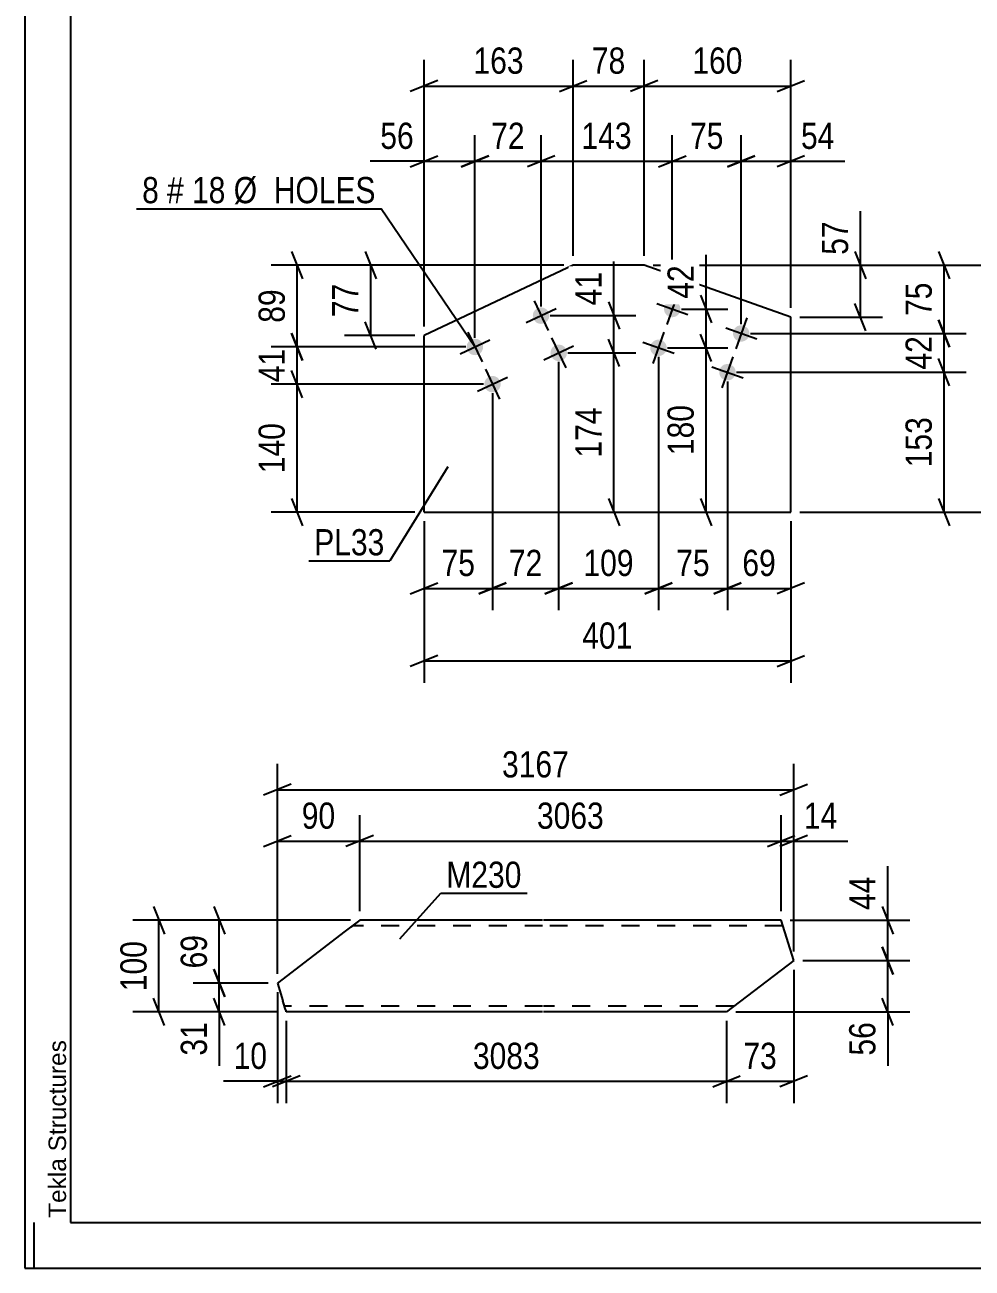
# Model space of a CAD drawing. Header units: millimetres. Extents: x 0 to 841, y 0 to 594.
# Drawn here: x 0 to 103.5, y 0 to 135.9 of the extents above; entities that cross this region are included whole.
import ezdxf

# ---------------------------------------------------------------- set-up
doc = ezdxf.new("R2010")
doc.units = ezdxf.units.MM
doc.linetypes.add('DXK_LINE_DOT2', pattern=[3.9198, 1.9599, -1.9599])
doc.styles.add('Arial', font='ARIAL.TTF', dxfattribs={"height": 0.2})
doc.styles.add('Arial Narrow', font='ARIALN.TTF', dxfattribs={"height": 0.2})

# ---------------------------------------------------------------- blocks, each defined once
blk = doc.blocks.new('Unknown-247305199-1135')
at = {"color": 5, "linetype": 'Continuous'}
for p, q in [((0, 594), (0, 0)), ((5, 589), (5, 5)), ((1, 0), (1, 5)), ((5, 5), (836, 5)), ((0, 0), (841, 0))]:
    blk.add_line(p, q, dxfattribs=at)
at = {"color": 174, "linetype": 'Continuous', "style": 'Arial'}
blk.add_text('Tekla Structures', height=1.9102, rotation=90, dxfattribs=at).set_placement((4.5, 5.5))
blk = doc.blocks.new('Part-247305199-58958 - 58957')
at = {"color": 2, "linetype": 'Continuous'}
for p, q in [((35.02, 36.83), (27.6, 31.17)), ((36.6, 38.03), (35.02, 36.83)), ((56.6, 38.03), (36.6, 38.03)), ((82.67, 38.03), (56.7, 38.03)), ((84.04, 33.62), (82.67, 38.03)), ((84.04, 33.62), (76.7, 28.03)), ((27.6, 31.17), (28.21, 29.23)), ((28.47, 28.38), (28.21, 29.23)), ((28.55, 28.12), (28.47, 28.38)), ((28.58, 28.03), (28.55, 28.12)), ((56.6, 28.03), (28.58, 28.03)), ((76.7, 28.03), (56.7, 28.03))]:
    blk.add_line(p, q, dxfattribs=at)
at = {"color": 7, "linetype": 'DXK_LINE_DOT2'}
for p, q in [((36.6, 38.03), (35.62, 37.28)), ((56.6, 37.43), (35.81, 37.43)), ((82.85, 37.43), (56.7, 37.43)), ((28.35, 28.77), (28.21, 29.23)), ((28.47, 28.38), (28.38, 28.67)), ((56.6, 28.63), (28.4, 28.63)), ((77.48, 28.63), (56.7, 28.63))]:
    blk.add_line(p, q, dxfattribs=at)
blk = doc.blocks.new('Part-247305199-56099 - 56098')
at = {"color": 2, "linetype": 'Continuous'}
for p, q in [((59.93, 109.66), (43.63, 101.96)), ((67.69, 109.66), (59.93, 109.66)), ((83.72, 103.98), (67.69, 109.66)), ((83.72, 82.65), (83.72, 103.98)), ((43.63, 82.65), (43.63, 101.96)), ((43.63, 82.65), (83.72, 82.65))]:
    blk.add_line(p, q, dxfattribs=at)
blk = doc.blocks.new('Bolt-247305199-56100 - 56098')
at = {"linetype": 'Continuous'}
for points in [[(71.61, 104.56, -1), (69.92, 105.16, -1)], [(79.15, 101.89, -1), (77.46, 102.49, -1)], [(70.11, 100.32, -1), (68.41, 100.92, -1)], [(77.65, 97.65, -1), (75.95, 98.25, -1)]]:
    blk.add_hatch(color=1, dxfattribs=at).paths.add_polyline_path(points)
at = {"color": 1, "linetype": 'Continuous'}
for p, q in [((71.37, 106.56), (70.16, 103.17)), ((69.07, 105.46), (72.46, 104.26)), ((78.91, 103.88), (77.7, 100.49)), ((69.86, 102.32), (68.66, 98.92)), ((76.61, 102.79), (80, 101.59)), ((67.56, 101.22), (70.96, 100.02)), ((77.4, 99.64), (76.2, 96.25)), ((75.1, 98.55), (78.5, 97.34))]:
    blk.add_line(p, q, dxfattribs=at)
blk = doc.blocks.new('Bolt-247305199-56101 - 56098')
at = {"linetype": 'Continuous'}
for points in [[(57.24, 104.52, -1), (55.61, 103.75, -1)], [(50.01, 101.1, -1), (48.38, 100.33, -1)], [(59.17, 100.45, -1), (57.54, 99.68, -1)], [(51.93, 97.03, -1), (50.31, 96.26, -1)]]:
    blk.add_hatch(color=1, dxfattribs=at).paths.add_polyline_path(points)
at = {"color": 1, "linetype": 'Continuous'}
for p, q in [((54.8, 103.37), (58.06, 104.91)), ((55.66, 105.76), (57.2, 102.51)), ((48.43, 102.34), (49.97, 99.09)), ((47.57, 99.95), (50.82, 101.49)), ((56.72, 99.3), (59.98, 100.84)), ((57.58, 101.7), (59.12, 98.44)), ((50.35, 98.28), (51.89, 95.02)), ((49.49, 95.88), (52.75, 97.42))]:
    blk.add_line(p, q, dxfattribs=at)
blk = doc.blocks.new('StraightDimension-247305199-58993 - 58957')
at = {"color": 7, "linetype": 'Continuous'}
for p, q in [((27.6, 32.17), (27.6, 49.54)), ((36.6, 39.03), (36.6, 49.54)), ((26.1, 46.09), (29.1, 47.29)), ((27.6, 46.69), (36.6, 46.69)), ((38.1, 47.29), (35.1, 46.09))]:
    blk.add_line(p, q, dxfattribs=at)
at = {"color": 0}
blk.add_wipeout([(34.53, 47.44), (34.53, 51.64), (29.67, 51.64), (29.67, 47.44)], dxfattribs=at)
at = {"color": 3, "style": 'Arial Narrow'}
blk.add_text('90', height=2.863, dxfattribs=at).set_placement((30.27, 48.04))
blk = doc.blocks.new('StraightDimension-247305199-59060 - 58957')
at = {"color": 7, "linetype": 'Continuous'}
for p, q in [((28.58, 27.03), (28.58, 18.03)), ((76.7, 27.03), (76.7, 18.03)), ((30.08, 21.03), (27.08, 19.83)), ((28.58, 20.43), (76.7, 20.43)), ((75.2, 19.83), (78.2, 21.03))]:
    blk.add_line(p, q, dxfattribs=at)
at = {"color": 0}
blk.add_wipeout([(56.9, 21.18), (56.9, 25.38), (48.38, 25.38), (48.38, 21.18)], dxfattribs=at)
at = {"color": 3, "style": 'Arial Narrow'}
blk.add_text('3083', height=2.863, dxfattribs=at).set_placement((48.98, 21.78))
blk = doc.blocks.new('StraightDimension-247305199-58980 - 58957')
at = {"color": 7, "linetype": 'Continuous'}
for p, q in [((27.6, 32.17), (27.6, 55.15)), ((84.04, 34.62), (84.04, 55.15)), ((29.1, 52.9), (26.1, 51.7)), ((27.6, 52.3), (84.04, 52.3)), ((82.54, 51.7), (85.54, 52.9))]:
    blk.add_line(p, q, dxfattribs=at)
at = {"color": 0}
blk.add_wipeout([(60.08, 53.05), (60.08, 57.25), (51.56, 57.25), (51.56, 53.05)], dxfattribs=at)
at = {"color": 3, "style": 'Arial Narrow'}
blk.add_text('3167', height=2.863, dxfattribs=at).set_placement((52.16, 53.65))
blk = doc.blocks.new('StraightDimension-247305199-59119 - 58957')
at = {"color": 7, "linetype": 'Continuous'}
for p, q in [((20.65, 32.67), (21.85, 29.67)), ((26.6, 31.17), (18.4, 31.17)), ((21.25, 28.03), (21.25, 31.17)), ((21.85, 26.53), (20.65, 29.53)), ((27.58, 28.03), (18.4, 28.03)), ((21.25, 28.03), (21.25, 22.12)), ((21.25, 28.03), (21.25, 22.12))]:
    blk.add_line(p, q, dxfattribs=at)
at = {"color": 0}
blk.add_wipeout([(20.5, 27.5), (16.3, 27.5), (16.3, 22.64), (20.5, 22.64)], dxfattribs=at)
at = {"color": 3, "style": 'Arial Narrow'}
blk.add_text('31', height=2.863, rotation=90.0002, dxfattribs=at).set_placement((19.9, 23.24))
blk = doc.blocks.new('StraightDimension-247305199-58991 - 58957')
at = {"color": 7, "linetype": 'Continuous'}
for p, q in [((82.67, 39.03), (82.67, 49.54)), ((84.04, 34.62), (84.04, 49.54)), ((81.17, 46.09), (84.17, 47.29)), ((85.54, 47.29), (82.54, 46.09)), ((82.67, 46.69), (84.04, 46.69)), ((84.04, 46.69), (89.95, 46.69)), ((84.04, 46.69), (89.95, 46.69))]:
    blk.add_line(p, q, dxfattribs=at)
at = {"color": 0}
blk.add_wipeout([(89.42, 47.44), (89.42, 51.64), (84.56, 51.64), (84.56, 47.44)], dxfattribs=at)
at = {"color": 3, "style": 'Arial Narrow'}
blk.add_text('14', height=2.863, dxfattribs=at).set_placement((85.16, 48.04))
blk = doc.blocks.new('StraightDimension-247305199-59199 - 58957')
at = {"color": 7, "linetype": 'Continuous'}
for p, q in [((94.32, 38.03), (94.32, 43.93)), ((94.32, 38.03), (94.32, 43.93)), ((93.72, 39.53), (94.92, 36.53)), ((83.67, 38.03), (96.72, 38.03)), ((94.32, 33.62), (94.32, 38.03)), ((94.92, 32.12), (93.72, 35.12)), ((85.04, 33.62), (96.72, 33.62))]:
    blk.add_line(p, q, dxfattribs=at)
at = {"color": 0}
blk.add_wipeout([(93.57, 43.41), (89.37, 43.41), (89.37, 38.55), (93.57, 38.55)], dxfattribs=at)
at = {"color": 3, "style": 'Arial Narrow'}
blk.add_text('44', height=2.863, rotation=90.0002, dxfattribs=at).set_placement((92.97, 39.15))
blk = doc.blocks.new('StraightDimension-247305199-58992 - 58957')
at = {"color": 7, "linetype": 'Continuous'}
for p, q in [((36.6, 39.03), (36.6, 49.54)), ((82.67, 39.03), (82.67, 49.54)), ((38.1, 47.29), (35.1, 46.09)), ((36.6, 46.69), (82.67, 46.69)), ((81.17, 46.09), (84.17, 47.29))]:
    blk.add_line(p, q, dxfattribs=at)
at = {"color": 0}
blk.add_wipeout([(63.89, 47.44), (63.89, 51.64), (55.38, 51.64), (55.38, 47.44)], dxfattribs=at)
at = {"color": 3, "style": 'Arial Narrow'}
blk.add_text('3063', height=2.863, dxfattribs=at).set_placement((55.98, 48.04))
blk = doc.blocks.new('StraightDimension-247305199-59059 - 58957')
at = {"color": 7, "linetype": 'Continuous'}
for p, q in [((84.04, 32.62), (84.04, 18.03)), ((76.7, 27.03), (76.7, 18.03)), ((75.2, 19.83), (78.2, 21.03)), ((76.7, 20.43), (84.04, 20.43)), ((85.54, 21.03), (82.54, 19.83))]:
    blk.add_line(p, q, dxfattribs=at)
at = {"color": 0}
blk.add_wipeout([(82.8, 21.18), (82.8, 25.38), (77.94, 25.38), (77.94, 21.18)], dxfattribs=at)
at = {"color": 3, "style": 'Arial Narrow'}
blk.add_text('73', height=2.863, dxfattribs=at).set_placement((78.54, 21.78))
blk = doc.blocks.new('StraightDimension-247305199-59061 - 58957')
at = {"color": 7, "linetype": 'Continuous'}
for p, q in [((27.6, 30.17), (27.6, 18.03)), ((28.58, 27.03), (28.58, 18.03)), ((27.6, 20.43), (21.7, 20.43)), ((27.6, 20.43), (21.7, 20.43)), ((26.1, 19.83), (29.1, 21.03)), ((30.08, 21.03), (27.08, 19.83)), ((27.6, 20.43), (28.58, 20.43))]:
    blk.add_line(p, q, dxfattribs=at)
at = {"color": 0}
blk.add_wipeout([(27.08, 21.18), (27.08, 25.38), (22.22, 25.38), (22.22, 21.18)], dxfattribs=at)
at = {"color": 3, "style": 'Arial Narrow'}
blk.add_text('10', height=2.863, dxfattribs=at).set_placement((22.82, 21.78))
blk = doc.blocks.new('StraightDimension-247305199-59118 - 58957')
at = {"color": 7, "linetype": 'Continuous'}
for p, q in [((20.65, 39.53), (21.85, 36.53)), ((35.6, 38.03), (18.4, 38.03)), ((21.25, 31.17), (21.25, 38.03)), ((21.85, 29.67), (20.65, 32.67)), ((26.6, 31.17), (18.4, 31.17))]:
    blk.add_line(p, q, dxfattribs=at)
at = {"color": 0}
blk.add_wipeout([(20.5, 37.03), (16.3, 37.03), (16.3, 32.17), (20.5, 32.17)], dxfattribs=at)
at = {"color": 3, "style": 'Arial Narrow'}
blk.add_text('69', height=2.863, rotation=90.0002, dxfattribs=at).set_placement((19.9, 32.77))
blk = doc.blocks.new('StraightDimension-247305199-59167 - 58957')
at = {"color": 7, "linetype": 'Continuous'}
for p, q in [((14.05, 39.53), (15.25, 36.53)), ((35.6, 38.03), (11.8, 38.03)), ((14.65, 28.03), (14.65, 38.03)), ((15.25, 26.53), (14.05, 29.53)), ((27.58, 28.03), (11.8, 28.03))]:
    blk.add_line(p, q, dxfattribs=at)
at = {"color": 0}
blk.add_wipeout([(13.9, 36.37), (9.7, 36.37), (9.7, 29.68), (13.9, 29.68)], dxfattribs=at)
at = {"color": 3, "style": 'Arial Narrow'}
blk.add_text('100', height=2.863, rotation=90.0002, dxfattribs=at).set_placement((13.3, 30.28))
blk = doc.blocks.new('StraightDimension-247305199-59200 - 58957')
at = {"color": 7, "linetype": 'Continuous'}
for p, q in [((93.72, 35.12), (94.92, 32.12)), ((85.04, 33.62), (96.72, 33.62)), ((94.32, 28.03), (94.32, 33.62)), ((94.92, 26.53), (93.72, 29.53)), ((77.7, 28.03), (96.72, 28.03)), ((94.32, 28.03), (94.32, 22.12)), ((94.32, 28.03), (94.32, 22.12))]:
    blk.add_line(p, q, dxfattribs=at)
at = {"color": 0}
blk.add_wipeout([(93.57, 27.5), (89.37, 27.5), (89.37, 22.64), (93.57, 22.64)], dxfattribs=at)
at = {"color": 3, "style": 'Arial Narrow'}
blk.add_text('56', height=2.863, rotation=90.0002, dxfattribs=at).set_placement((92.97, 23.24))
blk = doc.blocks.new('StraightDimension-247305199-58147 - 56098')
at = {"color": 7, "linetype": 'Continuous'}
for p, q in [((58.35, 99.07), (58.35, 71.92)), ((51.12, 95.65), (51.12, 71.92)), ((49.62, 73.72), (52.62, 74.92)), ((59.85, 74.92), (56.85, 73.72)), ((51.12, 74.32), (58.35, 74.32))]:
    blk.add_line(p, q, dxfattribs=at)
at = {"color": 0}
blk.add_wipeout([(57.16, 75.07), (57.16, 79.27), (52.31, 79.27), (52.31, 75.07)], dxfattribs=at)
at = {"color": 3, "style": 'Arial Narrow'}
blk.add_text('72', height=2.863, dxfattribs=at).set_placement((52.91, 75.67))
blk = doc.blocks.new('StraightDimension-247305199-56474 - 56098')
at = {"color": 7, "linetype": 'Continuous'}
for p, q in [((67.69, 110.66), (67.69, 132.09)), ((83.72, 104.98), (83.72, 132.09)), ((69.19, 129.84), (66.19, 128.64)), ((67.69, 129.24), (83.72, 129.24)), ((82.22, 128.64), (85.22, 129.84))]:
    blk.add_line(p, q, dxfattribs=at)
at = {"color": 0}
blk.add_wipeout([(79.05, 129.99), (79.05, 134.19), (72.36, 134.19), (72.36, 129.99)], dxfattribs=at)
at = {"color": 3, "style": 'Arial Narrow'}
blk.add_text('160', height=2.863, dxfattribs=at).set_placement((72.96, 130.59))
blk = doc.blocks.new('StraightDimension-247305199-58092 - 56098')
at = {"color": 7, "linetype": 'Continuous'}
for p, q in [((99.88, 103.69), (101.08, 100.69)), ((79.31, 102.19), (102.88, 102.19)), ((100.48, 97.95), (100.48, 102.19)), ((101.08, 96.45), (99.88, 99.45)), ((77.8, 97.95), (102.88, 97.95))]:
    blk.add_line(p, q, dxfattribs=at)
at = {"color": 0}
blk.add_wipeout([(99.73, 102.49), (95.53, 102.49), (95.53, 97.64), (99.73, 97.64)], dxfattribs=at)
at = {"color": 3, "style": 'Arial Narrow'}
blk.add_text('42', height=2.863, rotation=90.0002, dxfattribs=at).set_placement((99.13, 98.24))
blk = doc.blocks.new('StraightDimension-247305199-58091 - 56098')
at = {"color": 7, "linetype": 'Continuous'}
for p, q in [((99.88, 111.16), (101.08, 108.16)), ((68.69, 109.66), (102.88, 109.66)), ((100.48, 102.19), (100.48, 109.66)), ((101.08, 100.69), (99.88, 103.69)), ((79.31, 102.19), (102.88, 102.19))]:
    blk.add_line(p, q, dxfattribs=at)
at = {"color": 0}
blk.add_wipeout([(99.73, 108.35), (95.53, 108.35), (95.53, 103.5), (99.73, 103.5)], dxfattribs=at)
at = {"color": 3, "style": 'Arial Narrow'}
blk.add_text('75', height=2.863, rotation=90.0002, dxfattribs=at).set_placement((99.13, 104.1))
blk = doc.blocks.new('StraightDimension-247305199-58146 - 56098')
at = {"color": 7, "linetype": 'Continuous'}
for p, q in [((69.26, 99.62), (69.26, 71.92)), ((58.35, 99.07), (58.35, 71.92)), ((56.85, 73.72), (59.85, 74.92)), ((70.76, 74.92), (67.76, 73.72)), ((58.35, 74.32), (69.26, 74.32))]:
    blk.add_line(p, q, dxfattribs=at)
at = {"color": 0}
blk.add_wipeout([(67.15, 75.07), (67.15, 79.27), (60.46, 79.27), (60.46, 75.07)], dxfattribs=at)
at = {"color": 3, "style": 'Arial Narrow'}
blk.add_text('109', height=2.863, dxfattribs=at).set_placement((61.06, 75.67))
blk = doc.blocks.new('StraightDimension-247305199-56475 - 56098')
at = {"color": 7, "linetype": 'Continuous'}
for p, q in [((59.93, 110.66), (59.93, 132.09)), ((67.69, 110.66), (67.69, 132.09)), ((58.43, 128.64), (61.43, 129.84)), ((59.93, 129.24), (67.69, 129.24)), ((69.19, 129.84), (66.19, 128.64))]:
    blk.add_line(p, q, dxfattribs=at)
at = {"color": 0}
blk.add_wipeout([(66.24, 129.99), (66.24, 134.19), (61.38, 134.19), (61.38, 129.99)], dxfattribs=at)
at = {"color": 3, "style": 'Arial Narrow'}
blk.add_text('78', height=2.863, dxfattribs=at).set_placement((61.98, 130.59))
blk = doc.blocks.new('StraightDimension-247305199-56476 - 56098')
at = {"color": 7, "linetype": 'Continuous'}
for p, q in [((43.63, 102.96), (43.63, 132.09)), ((59.93, 110.66), (59.93, 132.09)), ((45.13, 129.84), (42.13, 128.64)), ((43.63, 129.24), (59.93, 129.24)), ((58.43, 128.64), (61.43, 129.84))]:
    blk.add_line(p, q, dxfattribs=at)
at = {"color": 0}
blk.add_wipeout([(55.12, 129.99), (55.12, 134.19), (48.44, 134.19), (48.44, 129.99)], dxfattribs=at)
at = {"color": 3, "style": 'Arial Narrow'}
blk.add_text('163', height=2.863, dxfattribs=at).set_placement((49.04, 130.59))
blk = doc.blocks.new('StraightDimension-247305199-56482 - 56098')
at = {"color": 7, "linetype": 'Continuous'}
for p, q in [((43.63, 81.65), (43.63, 63.98)), ((83.72, 81.65), (83.72, 63.98)), ((45.13, 66.98), (42.13, 65.78)), ((82.22, 65.78), (85.22, 66.98)), ((43.63, 66.38), (83.72, 66.38))]:
    blk.add_line(p, q, dxfattribs=at)
at = {"color": 0}
blk.add_wipeout([(67.02, 67.13), (67.02, 71.33), (60.33, 71.33), (60.33, 67.13)], dxfattribs=at)
at = {"color": 3, "style": 'Arial Narrow'}
blk.add_text('401', height=2.863, dxfattribs=at).set_placement((60.93, 67.73))
blk = doc.blocks.new('StraightDimension-247305199-56486 - 56098')
at = {"color": 7, "linetype": 'Continuous'}
for p, q in [((37.2, 111.16), (38.4, 108.16)), ((58.93, 109.66), (34.95, 109.66)), ((37.8, 101.96), (37.8, 109.66)), ((38.4, 100.46), (37.2, 103.46)), ((42.63, 101.96), (34.95, 101.96))]:
    blk.add_line(p, q, dxfattribs=at)
at = {"color": 0}
blk.add_wipeout([(37.05, 108.24), (32.85, 108.24), (32.85, 103.38), (37.05, 103.38)], dxfattribs=at)
at = {"color": 3, "style": 'Arial Narrow'}
blk.add_text('77', height=2.863, rotation=90.0002, dxfattribs=at).set_placement((36.45, 103.98))
blk = doc.blocks.new('StraightDimension-247305199-56490 - 56098')
at = {"color": 7, "linetype": 'Continuous'}
for p, q in [((91.34, 109.66), (91.34, 115.57)), ((91.34, 109.66), (91.34, 115.57)), ((90.74, 111.16), (91.94, 108.16)), ((68.69, 109.66), (93.74, 109.66)), ((91.34, 103.98), (91.34, 109.66)), ((91.94, 102.48), (90.74, 105.48)), ((84.72, 103.98), (93.74, 103.98))]:
    blk.add_line(p, q, dxfattribs=at)
at = {"color": 0}
blk.add_wipeout([(90.59, 115.05), (86.39, 115.05), (86.39, 110.19), (90.59, 110.19)], dxfattribs=at)
at = {"color": 3, "style": 'Arial Narrow'}
blk.add_text('57', height=2.863, rotation=90.0002, dxfattribs=at).set_placement((89.99, 110.79))
blk = doc.blocks.new('StraightDimension-247305199-58115 - 56098')
at = {"color": 7, "linetype": 'Continuous'}
for p, q in [((29.16, 102.22), (30.36, 99.22)), ((48.2, 100.72), (26.91, 100.72)), ((29.76, 96.65), (29.76, 100.72)), ((30.36, 95.15), (29.16, 98.15)), ((50.12, 96.65), (26.91, 96.65))]:
    blk.add_line(p, q, dxfattribs=at)
at = {"color": 0}
blk.add_wipeout([(29.01, 101.11), (24.81, 101.11), (24.81, 96.26), (29.01, 96.26)], dxfattribs=at)
at = {"color": 3, "style": 'Arial Narrow'}
blk.add_text('41', height=2.863, rotation=90.0002, dxfattribs=at).set_placement((28.41, 96.86))
blk = doc.blocks.new('StraightDimension-247305199-56570 - 56098')
at = {"color": 7, "linetype": 'Continuous'}
for p, q in [((109.78, 108.16), (108.58, 111.16)), ((68.69, 109.66), (111.58, 109.66)), ((109.18, 82.65), (109.18, 109.66)), ((108.58, 84.15), (109.78, 81.15)), ((84.72, 82.65), (111.58, 82.65))]:
    blk.add_line(p, q, dxfattribs=at)
at = {"color": 0}
blk.add_wipeout([(108.43, 99.5), (104.23, 99.5), (104.23, 92.82), (108.43, 92.82)], dxfattribs=at)
at = {"color": 3, "style": 'Arial Narrow'}
blk.add_text('270', height=2.863, rotation=90.0002, dxfattribs=at).set_placement((107.83, 93.42))
blk = doc.blocks.new('StraightDimension-247305199-58039 - 56098')
at = {"color": 7, "linetype": 'Continuous'}
for p, q in [((78.31, 103.19), (78.31, 123.87)), ((83.72, 104.98), (83.72, 123.87)), ((76.81, 120.42), (79.81, 121.62)), ((78.31, 121.02), (83.72, 121.02)), ((85.22, 121.62), (82.22, 120.42)), ((83.72, 121.02), (89.62, 121.02)), ((83.72, 121.02), (89.62, 121.02))]:
    blk.add_line(p, q, dxfattribs=at)
at = {"color": 0}
blk.add_wipeout([(89.1, 121.77), (89.1, 125.97), (84.24, 125.97), (84.24, 121.77)], dxfattribs=at)
at = {"color": 3, "style": 'Arial Narrow'}
blk.add_text('54', height=2.863, dxfattribs=at).set_placement((84.84, 122.37))
blk = doc.blocks.new('StraightDimension-247305199-58040 - 56098')
at = {"color": 7, "linetype": 'Continuous'}
for p, q in [((70.77, 105.86), (70.77, 123.87)), ((78.31, 103.19), (78.31, 123.87)), ((69.27, 120.42), (72.27, 121.62)), ((70.77, 121.02), (78.31, 121.02)), ((79.81, 121.62), (76.81, 120.42))]:
    blk.add_line(p, q, dxfattribs=at)
at = {"color": 0}
blk.add_wipeout([(76.96, 121.77), (76.96, 125.97), (72.11, 125.97), (72.11, 121.77)], dxfattribs=at)
at = {"color": 3, "style": 'Arial Narrow'}
blk.add_text('75', height=2.863, dxfattribs=at).set_placement((72.71, 122.37))
blk = doc.blocks.new('StraightDimension-247305199-58041 - 56098')
at = {"color": 7, "linetype": 'Continuous'}
for p, q in [((56.43, 105.14), (56.43, 123.87)), ((70.77, 105.86), (70.77, 123.87)), ((57.93, 121.62), (54.93, 120.42)), ((56.43, 121.02), (70.77, 121.02)), ((69.27, 120.42), (72.27, 121.62))]:
    blk.add_line(p, q, dxfattribs=at)
at = {"color": 0}
blk.add_wipeout([(66.94, 121.77), (66.94, 125.97), (60.25, 125.97), (60.25, 121.77)], dxfattribs=at)
at = {"color": 3, "style": 'Arial Narrow'}
blk.add_text('143', height=2.863, dxfattribs=at).set_placement((60.85, 122.37))
blk = doc.blocks.new('StraightDimension-247305199-58042 - 56098')
at = {"color": 7, "linetype": 'Continuous'}
for p, q in [((49.2, 101.72), (49.2, 123.87)), ((56.43, 105.14), (56.43, 123.87)), ((47.7, 120.42), (50.7, 121.62)), ((49.2, 121.02), (56.43, 121.02)), ((57.93, 121.62), (54.93, 120.42))]:
    blk.add_line(p, q, dxfattribs=at)
at = {"color": 0}
blk.add_wipeout([(55.24, 121.77), (55.24, 125.97), (50.38, 125.97), (50.38, 121.77)], dxfattribs=at)
at = {"color": 3, "style": 'Arial Narrow'}
blk.add_text('72', height=2.863, dxfattribs=at).set_placement((50.98, 122.37))
blk = doc.blocks.new('StraightDimension-247305199-58043 - 56098')
at = {"color": 7, "linetype": 'Continuous'}
for p, q in [((43.63, 102.96), (43.63, 123.87)), ((49.2, 101.72), (49.2, 123.87)), ((43.63, 121.02), (37.73, 121.02)), ((43.63, 121.02), (37.73, 121.02)), ((42.13, 120.42), (45.13, 121.62)), ((43.63, 121.02), (49.2, 121.02)), ((50.7, 121.62), (47.7, 120.42))]:
    blk.add_line(p, q, dxfattribs=at)
at = {"color": 0}
blk.add_wipeout([(43.11, 121.77), (43.11, 125.97), (38.25, 125.97), (38.25, 121.77)], dxfattribs=at)
at = {"color": 3, "style": 'Arial Narrow'}
blk.add_text('56', height=2.863, dxfattribs=at).set_placement((38.85, 122.37))
blk = doc.blocks.new('StraightDimension-247305199-58093 - 56098')
at = {"color": 7, "linetype": 'Continuous'}
for p, q in [((101.08, 96.45), (99.88, 99.45)), ((77.8, 97.95), (102.88, 97.95)), ((100.48, 82.65), (100.48, 97.95)), ((99.88, 84.15), (101.08, 81.15)), ((84.72, 82.65), (102.88, 82.65))]:
    blk.add_line(p, q, dxfattribs=at)
at = {"color": 0}
blk.add_wipeout([(99.73, 93.64), (95.53, 93.64), (95.53, 86.96), (99.73, 86.96)], dxfattribs=at)
at = {"color": 3, "style": 'Arial Narrow'}
blk.add_text('153', height=2.863, rotation=90.0002, dxfattribs=at).set_placement((99.13, 87.56))
blk = doc.blocks.new('StraightDimension-247305199-58114 - 56098')
at = {"color": 7, "linetype": 'Continuous'}
for p, q in [((29.16, 111.16), (30.36, 108.16)), ((58.93, 109.66), (26.91, 109.66)), ((29.76, 100.72), (29.76, 109.66)), ((30.36, 99.22), (29.16, 102.22)), ((48.2, 100.72), (26.91, 100.72))]:
    blk.add_line(p, q, dxfattribs=at)
at = {"color": 0}
blk.add_wipeout([(29.01, 107.62), (24.81, 107.62), (24.81, 102.76), (29.01, 102.76)], dxfattribs=at)
at = {"color": 3, "style": 'Arial Narrow'}
blk.add_text('89', height=2.863, rotation=90.0002, dxfattribs=at).set_placement((28.41, 103.36))
blk = doc.blocks.new('StraightDimension-247305199-58116 - 56098')
at = {"color": 7, "linetype": 'Continuous'}
for p, q in [((30.36, 95.15), (29.16, 98.15)), ((50.12, 96.65), (26.91, 96.65)), ((29.76, 82.65), (29.76, 96.65)), ((29.16, 84.15), (30.36, 81.15)), ((42.63, 82.65), (26.91, 82.65))]:
    blk.add_line(p, q, dxfattribs=at)
at = {"color": 0}
blk.add_wipeout([(29.01, 92.99), (24.81, 92.99), (24.81, 86.31), (29.01, 86.31)], dxfattribs=at)
at = {"color": 3, "style": 'Arial Narrow'}
blk.add_text('140', height=2.863, rotation=90.0002, dxfattribs=at).set_placement((28.41, 86.91))
blk = doc.blocks.new('StraightDimension-247305199-58144 - 56098')
at = {"color": 7, "linetype": 'Continuous'}
for p, q in [((76.8, 96.95), (76.8, 71.92)), ((83.72, 81.65), (83.72, 71.92)), ((75.3, 73.72), (78.3, 74.92)), ((85.22, 74.92), (82.22, 73.72)), ((76.8, 74.32), (83.72, 74.32))]:
    blk.add_line(p, q, dxfattribs=at)
at = {"color": 0}
blk.add_wipeout([(82.69, 75.07), (82.69, 79.27), (77.83, 79.27), (77.83, 75.07)], dxfattribs=at)
at = {"color": 3, "style": 'Arial Narrow'}
blk.add_text('69', height=2.863, dxfattribs=at).set_placement((78.43, 75.67))
blk = doc.blocks.new('StraightDimension-247305199-58145 - 56098')
at = {"color": 7, "linetype": 'Continuous'}
for p, q in [((69.26, 99.62), (69.26, 71.92)), ((76.8, 96.95), (76.8, 71.92)), ((67.76, 73.72), (70.76, 74.92)), ((78.3, 74.92), (75.3, 73.72)), ((69.26, 74.32), (76.8, 74.32))]:
    blk.add_line(p, q, dxfattribs=at)
at = {"color": 0}
blk.add_wipeout([(75.46, 75.07), (75.46, 79.27), (70.6, 79.27), (70.6, 75.07)], dxfattribs=at)
at = {"color": 3, "style": 'Arial Narrow'}
blk.add_text('75', height=2.863, dxfattribs=at).set_placement((71.2, 75.67))
blk = doc.blocks.new('StraightDimension-247305199-58148 - 56098')
at = {"color": 7, "linetype": 'Continuous'}
for p, q in [((51.12, 95.65), (51.12, 71.92)), ((43.63, 81.65), (43.63, 71.92)), ((42.13, 73.72), (45.13, 74.92)), ((52.62, 74.92), (49.62, 73.72)), ((43.63, 74.32), (51.12, 74.32))]:
    blk.add_line(p, q, dxfattribs=at)
at = {"color": 0}
blk.add_wipeout([(49.8, 75.07), (49.8, 79.27), (44.95, 79.27), (44.95, 75.07)], dxfattribs=at)
at = {"color": 3, "style": 'Arial Narrow'}
blk.add_text('75', height=2.863, dxfattribs=at).set_placement((45.55, 75.67))
blk = doc.blocks.new('StraightDimension-247305199-58181 - 56098')
at = {"color": 7, "linetype": 'Continuous'}
for p, q in [((64.39, 104.14), (64.39, 110.04)), ((64.39, 104.14), (64.39, 110.04)), ((63.79, 105.64), (64.99, 102.64)), ((57.43, 104.14), (66.79, 104.14)), ((64.39, 100.07), (64.39, 104.14)), ((64.99, 98.57), (63.79, 101.57)), ((59.35, 100.07), (66.79, 100.07))]:
    blk.add_line(p, q, dxfattribs=at)
at = {"color": 0}
blk.add_wipeout([(63.64, 109.52), (59.44, 109.52), (59.44, 104.66), (63.64, 104.66)], dxfattribs=at)
at = {"color": 3, "style": 'Arial Narrow'}
blk.add_text('41', height=2.863, rotation=90.0002, dxfattribs=at).set_placement((63.04, 105.26))
blk = doc.blocks.new('StraightDimension-247305199-58182 - 56098')
at = {"color": 7, "linetype": 'Continuous'}
for p, q in [((64.99, 98.57), (63.79, 101.57)), ((59.35, 100.07), (66.79, 100.07)), ((64.39, 82.65), (64.39, 100.07)), ((63.79, 84.15), (64.99, 81.15)), ((59.35, 82.65), (66.79, 82.65))]:
    blk.add_line(p, q, dxfattribs=at)
at = {"color": 0}
blk.add_wipeout([(63.64, 94.7), (59.44, 94.7), (59.44, 88.02), (63.64, 88.02)], dxfattribs=at)
at = {"color": 3, "style": 'Arial Narrow'}
blk.add_text('174', height=2.863, rotation=90.0002, dxfattribs=at).set_placement((63.04, 88.62))
blk = doc.blocks.new('StraightDimension-247305199-58205 - 56098')
at = {"color": 7, "linetype": 'Continuous'}
for p, q in [((74.46, 104.86), (74.46, 110.77)), ((74.46, 104.86), (74.46, 110.77)), ((73.86, 106.36), (75.06, 103.36)), ((71.77, 104.86), (76.86, 104.86)), ((74.46, 100.62), (74.46, 104.86)), ((75.06, 99.12), (73.86, 102.12)), ((70.26, 100.62), (76.86, 100.62))]:
    blk.add_line(p, q, dxfattribs=at)
at = {"color": 0}
blk.add_wipeout([(73.71, 110.24), (69.51, 110.24), (69.51, 105.39), (73.71, 105.39)], dxfattribs=at)
at = {"color": 3, "style": 'Arial Narrow'}
blk.add_text('42', height=2.863, rotation=90.0002, dxfattribs=at).set_placement((73.11, 105.99))
blk = doc.blocks.new('StraightDimension-247305199-58206 - 56098')
at = {"color": 7, "linetype": 'Continuous'}
for p, q in [((75.06, 99.12), (73.86, 102.12)), ((70.26, 100.62), (76.86, 100.62)), ((74.46, 82.65), (74.46, 100.62)), ((73.86, 84.15), (75.06, 81.15)), ((70.26, 82.65), (76.86, 82.65))]:
    blk.add_line(p, q, dxfattribs=at)
at = {"color": 0}
blk.add_wipeout([(73.71, 94.98), (69.51, 94.98), (69.51, 88.29), (73.71, 88.29)], dxfattribs=at)
at = {"color": 3, "style": 'Arial Narrow'}
blk.add_text('180', height=2.863, rotation=90.0002, dxfattribs=at).set_placement((73.11, 88.89))
blk = doc.blocks.new('Mark-247305199-59049 - 58957')
at = {"color": 0}
blk.add_wipeout([(54.29, 41.58), (54.29, 44.58), (46.07, 44.58), (46.07, 41.58)], dxfattribs=at)
blk.add_wipeout([(54.29, 41.58), (54.29, 44.58), (46.07, 44.58), (46.07, 41.58)], dxfattribs=at)
at = {"color": 30, "linetype": 'Continuous'}
for p, q in [((40.98, 36.02), (45.47, 40.98)), ((45.47, 40.98), (54.89, 40.98))]:
    blk.add_line(p, q, dxfattribs=at)
at = {"color": 3, "style": 'Arial Narrow'}
blk.add_text('M230', height=2.863, dxfattribs=at).set_placement((46.07, 41.58))
blk = doc.blocks.new('MarkSet-247305199-58030 - 56098')
at = {"color": 0}
for points in [[(14.64, 116.43), (14.64, 119.43), (12.82, 119.43), (12.82, 116.43)], [(17.37, 116.43), (17.37, 119.43), (15.54, 119.43), (15.54, 116.43)], [(21.93, 116.43), (21.93, 119.43), (18.27, 119.43), (18.27, 116.43)], [(38.36, 116.43), (38.36, 119.43), (22.83, 119.43), (22.83, 116.43)]]:
    blk.add_wipeout(points, dxfattribs=at)
for points in [[(14.64, 116.43), (14.64, 119.43), (12.82, 119.43), (12.82, 116.43)], [(17.37, 116.43), (17.37, 119.43), (15.54, 119.43), (15.54, 116.43)], [(21.93, 116.43), (21.93, 119.43), (18.27, 119.43), (18.27, 116.43)], [(38.36, 116.43), (38.36, 119.43), (22.83, 119.43), (22.83, 116.43)]]:
    blk.add_wipeout(points, dxfattribs=at)
at = {"color": 7, "linetype": 'Continuous'}
for p in [(12.22, 115.83), (49.2, 100.72)]:
    blk.add_line(p, (38.96, 115.83), dxfattribs=at)
at = {"color": 3, "style": 'Arial Narrow'}
for s, height, p in [('8', 2.86, (12.82, 116.43)), ('#', 2.86, (15.54, 116.43)), ('18', 2.863, (18.27, 116.43)), ('Ø  HOLES', 2.863, (22.83, 116.43))]:
    blk.add_text(s, height=height, dxfattribs=at).set_placement(p)
blk = doc.blocks.new('Mark-247305199-56751 - 56098')
at = {"color": 0}
blk.add_wipeout([(39.31, 77.93), (39.31, 80.93), (31.63, 80.93), (31.63, 77.93)], dxfattribs=at)
blk.add_wipeout([(39.31, 77.93), (39.31, 80.93), (31.63, 80.93), (31.63, 77.93)], dxfattribs=at)
at = {"color": 30, "linetype": 'Continuous'}
for p in [(46.24, 87.6), (31.03, 77.33)]:
    blk.add_line(p, (39.91, 77.33), dxfattribs=at)
at = {"color": 3, "style": 'Arial Narrow'}
blk.add_text('PL33', height=2.863, dxfattribs=at).set_placement((31.63, 77.93))

msp = doc.modelspace()

# ---------------------------------------------------------------- block references
for name in ['Unknown-247305199-1135', 'Part-247305199-56099 - 56098', 'Bolt-247305199-56100 - 56098', 'Bolt-247305199-56101 - 56098', 'Part-247305199-58958 - 58957']:
    msp.add_blockref(name, (0, 0))

# ---------------------------------------------------------------- next in the draw order: block references
for name in ['StraightDimension-247305199-56474 - 56098', 'StraightDimension-247305199-58092 - 56098', 'StraightDimension-247305199-58147 - 56098', 'StraightDimension-247305199-58993 - 58957', 'StraightDimension-247305199-59060 - 58957']:
    msp.add_blockref(name, (0, 0))

# ---------------------------------------------------------------- next in the draw order: block references
for name in ['StraightDimension-247305199-58091 - 56098', 'StraightDimension-247305199-58146 - 56098', 'StraightDimension-247305199-58980 - 58957']:
    msp.add_blockref(name, (0, 0))

# ---------------------------------------------------------------- next in the draw order: block references
for name in ['StraightDimension-247305199-56475 - 56098', 'StraightDimension-247305199-56482 - 56098', 'StraightDimension-247305199-58991 - 58957', 'StraightDimension-247305199-59119 - 58957']:
    msp.add_blockref(name, (0, 0))

# ---------------------------------------------------------------- next in the draw order: block references
for name in ['StraightDimension-247305199-56476 - 56098', 'StraightDimension-247305199-56490 - 56098', 'StraightDimension-247305199-59199 - 58957', 'StraightDimension-247305199-59061 - 58957']:
    msp.add_blockref(name, (0, 0))

# ---------------------------------------------------------------- next in the draw order: block references
for name in ['StraightDimension-247305199-56486 - 56098', 'StraightDimension-247305199-56570 - 56098', 'StraightDimension-247305199-58992 - 58957', 'StraightDimension-247305199-59059 - 58957']:
    msp.add_blockref(name, (0, 0))

# ---------------------------------------------------------------- next in the draw order: block references
for name in ['StraightDimension-247305199-58039 - 56098', 'StraightDimension-247305199-58115 - 56098', 'StraightDimension-247305199-58093 - 56098', 'Mark-247305199-59049 - 58957', 'StraightDimension-247305199-59118 - 58957', 'StraightDimension-247305199-59200 - 58957']:
    msp.add_blockref(name, (0, 0))

# ---------------------------------------------------------------- next in the draw order: block references
for name in ['StraightDimension-247305199-58040 - 56098', 'StraightDimension-247305199-58116 - 56098', 'StraightDimension-247305199-58144 - 56098', 'StraightDimension-247305199-59167 - 58957']:
    msp.add_blockref(name, (0, 0))

# ---------------------------------------------------------------- next in the draw order: block references
for name in ['StraightDimension-247305199-58041 - 56098', 'StraightDimension-247305199-58145 - 56098', 'StraightDimension-247305199-58148 - 56098']:
    msp.add_blockref(name, (0, 0))

# ---------------------------------------------------------------- next in the draw order: block references
for name in ['StraightDimension-247305199-58042 - 56098', 'StraightDimension-247305199-58205 - 56098', 'Mark-247305199-56751 - 56098']:
    msp.add_blockref(name, (0, 0))

# ---------------------------------------------------------------- next in the draw order: block references
for name in ['StraightDimension-247305199-58043 - 56098', 'StraightDimension-247305199-58206 - 56098']:
    msp.add_blockref(name, (0, 0))

# ---------------------------------------------------------------- next in the draw order: block references
msp.add_blockref('StraightDimension-247305199-58114 - 56098', (0, 0))

# ---------------------------------------------------------------- next in the draw order: block references
for name in ['MarkSet-247305199-58030 - 56098', 'StraightDimension-247305199-58181 - 56098']:
    msp.add_blockref(name, (0, 0))

# ---------------------------------------------------------------- next in the draw order: block references
msp.add_blockref('StraightDimension-247305199-58182 - 56098', (0, 0))

doc.saveas('drawing.dxf')
